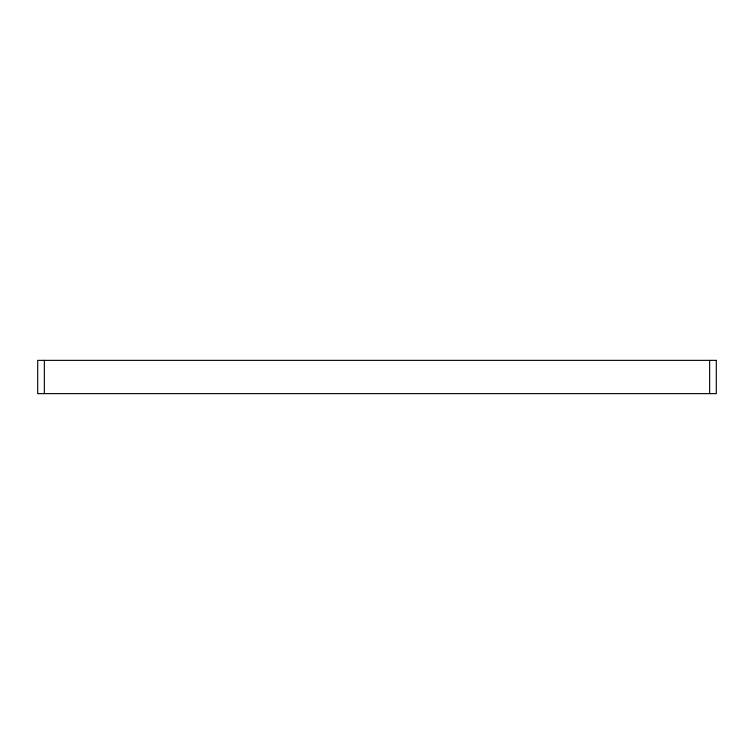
<?xml version="1.0" encoding="UTF-8"?>
<svg xmlns="http://www.w3.org/2000/svg" width="754" height="754" viewBox="0 0 754 754"><rect width="100%" height="100%" fill="white"/><g stroke="black" fill="none" stroke-linecap="round" stroke-linejoin="round"><path stroke-width="1.13" d="M709.646 360.365L709.646 393.635M44.354 360.365L44.354 393.635M716.3 360.365L37.7 360.365L37.7 393.635L716.3 393.635L716.3 360.365"/></g></svg>
